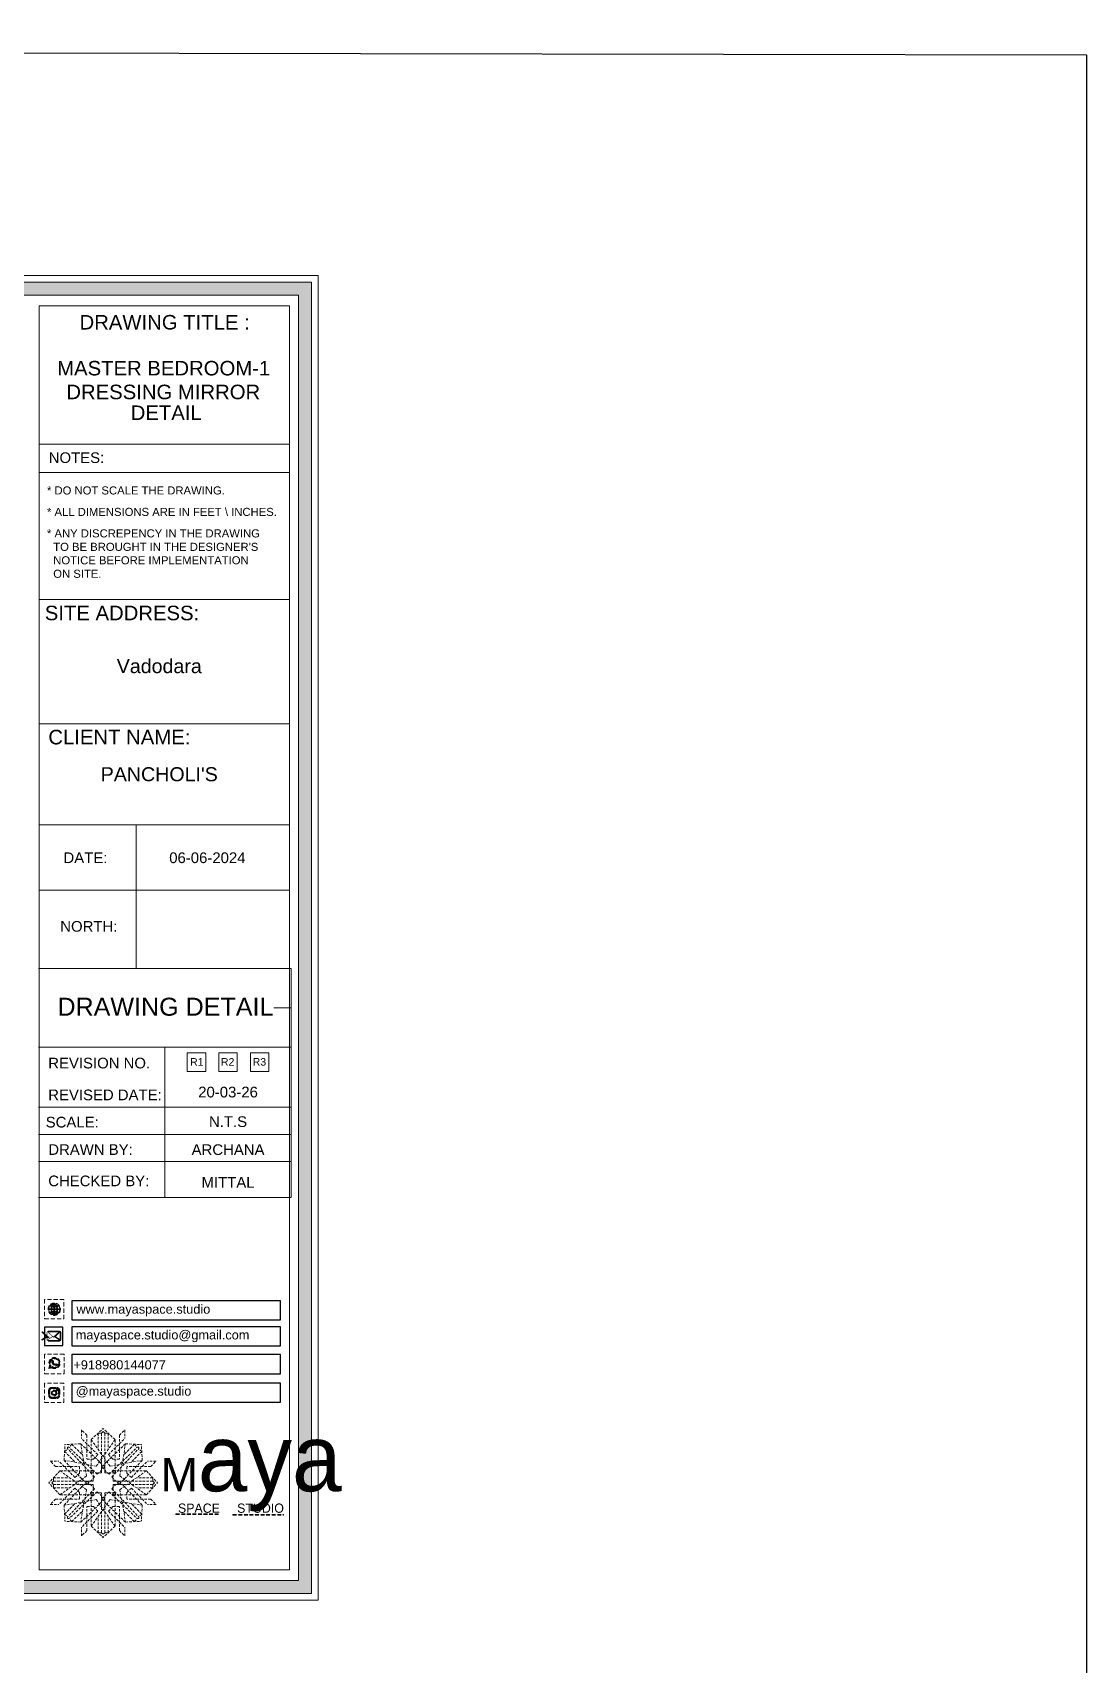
# Model space of a CAD drawing. Header units: millimetres. Extents: x 56222 to 3066687, y -650199 to -121287.
# Drawn here: x 132943.2 to 133130.7, y -184126 to -183835.7 of the extents above; entities that cross this region are included whole.
import ezdxf
from ezdxf.enums import TextEntityAlignment as Align

# ---------------------------------------------------------------- set-up
doc = ezdxf.new("R2010")
doc.units = ezdxf.units.MM
doc.header["$MEASUREMENT"] = 0
doc.linetypes.add('DASHEDX2', pattern=[1.5, 1, -0.5])
for name, color, linetype, lineweight in [('Dimension', 10, 'DASHEDX2', 20), ('NAME PLATE', 7, 'Continuous', 25), ('TILE', 14, 'Continuous', 9)]:
    doc.layers.add(name, color=color, linetype=linetype, lineweight=lineweight)
doc.styles.add('Arial', font='arial.ttf')
doc.styles.get("Standard").update_dxf_attribs({"font": 'arial.ttf', "height": 6})

# ---------------------------------------------------------------- blocks, each defined once
blk = doc.blocks.new('FSFSF')
at = {"color": 42, "lineweight": 5, "true_color": 0xe0ac11}
for p, q in [((28600.03, 143.51), (28600.03, 140.16)), ((28602.15, 141.41), (28600.03, 143.51)), ((28603.86, 139.69), (28608.58, 144.08)), ((28607.9, 142.22), (28606.58, 142.22)), ((28606.58, 142.22), (28606.58, 135.84)), ((28607.9, 142.22), (28608.58, 142.85)), ((28607.9, 142.22), (28607.9, 126.58)), ((28613.31, 139.69), (28608.58, 144.08)), ((28609.27, 142.22), (28608.59, 142.85)), ((28609.27, 142.22), (28609.27, 126.58)), ((28609.27, 142.22), (28610.59, 142.22)), ((28610.59, 142.22), (28610.59, 135.84)), ((28615.02, 141.41), (28617.14, 143.51)), ((28617.14, 143.51), (28617.14, 140.16)), ((28593.19, 131.45), (28593.54, 137.71)), ((28593.39, 135), (28594.56, 136.12)), ((28599.8, 138.06), (28593.54, 137.71)), ((28595.12, 136.69), (28594.53, 136.69)), ((28594.56, 136.12), (28594.56, 136.71)), ((28605.17, 124.98), (28594.56, 136.12)), ((28596.24, 137.86), (28595.12, 136.69)), ((28606.27, 126.08), (28595.12, 136.69)), ((28596.24, 137.86), (28600.47, 133.65)), ((28601.03, 130), (28599.8, 138.06)), ((28599.8, 138.05), (28608.58, 129.56)), ((28606.47, 133.76), (28600.03, 140.16)), ((28602.15, 141.41), (28602.15, 131.95)), ((28603.86, 126.58), (28603.86, 139.69)), ((28603.86, 139.69), (28608.58, 133.02)), ((28613.31, 139.69), (28608.59, 133.02)), ((28617.37, 138.05), (28608.59, 129.56)), ((28610.7, 133.76), (28617.14, 140.16)), ((28610.9, 126.08), (28622.05, 136.69)), ((28612.02, 124.98), (28622.62, 136.12)), ((28613.31, 126.58), (28613.31, 139.69)), ((28615.02, 141.41), (28615.02, 131.95)), ((28616.14, 130), (28617.37, 138.06)), ((28620.93, 137.86), (28616.7, 133.65)), ((28617.37, 138.06), (28623.63, 137.71)), ((28620.93, 137.86), (28622.05, 136.69)), ((28622.05, 136.69), (28622.64, 136.69)), ((28622.62, 136.12), (28622.62, 136.71)), ((28623.8, 135), (28622.62, 136.12)), ((28624, 131.45), (28623.65, 137.71)), ((28587.73, 131.22), (28591.08, 131.22)), ((28589.84, 129.1), (28587.73, 131.22)), ((28589.84, 129.1), (28599.29, 129.1)), ((28597.49, 124.78), (28591.08, 131.22)), ((28593.19, 131.45), (28601.69, 122.67)), ((28601.25, 130.22), (28593.19, 131.45)), ((28593.39, 135), (28597.6, 130.78)), ((28599.29, 126.5), (28599.29, 129.1)), ((28605.86, 129.18), (28601.03, 130)), ((28602.07, 125.39), (28601.25, 130.22)), ((28604.75, 131.95), (28602.15, 131.95)), ((28606.47, 133.76), (28604.75, 131.95)), ((28605.86, 129.18), (28608.58, 133.02)), ((28607.9, 128.92), (28608.58, 129.56)), ((28607.9, 128.92), (28608.58, 128.27)), ((28611.31, 129.18), (28608.59, 133.02)), ((28609.27, 128.92), (28608.59, 129.56)), ((28609.27, 128.92), (28608.59, 128.27)), ((28610.7, 133.76), (28612.42, 131.95)), ((28611.31, 129.18), (28616.14, 130)), ((28612.42, 131.95), (28615.02, 131.95)), ((28615.12, 125.39), (28615.94, 130.22)), ((28623.99, 131.45), (28615.5, 122.67)), ((28615.94, 130.22), (28624, 131.45)), ((28627.34, 129.1), (28617.89, 129.1)), ((28617.89, 126.5), (28617.89, 129.1)), ((28623.8, 135), (28619.59, 130.78)), ((28619.7, 124.78), (28626.1, 131.22)), ((28629.45, 131.22), (28626.1, 131.22)), ((28627.34, 129.1), (28629.45, 131.22)), ((28591.56, 127.39), (28587.17, 122.66)), ((28591.56, 117.94), (28587.17, 122.66)), ((28589.03, 123.35), (28588.4, 122.67)), ((28589.03, 121.98), (28588.4, 122.65)), ((28589.03, 123.35), (28589.03, 124.67)), ((28589.03, 124.67), (28595.4, 124.67)), ((28589.03, 123.35), (28604.66, 123.35)), ((28604.66, 127.39), (28591.56, 127.39)), ((28591.56, 127.39), (28598.23, 122.67)), ((28591.56, 117.94), (28598.23, 122.65)), ((28593.19, 113.88), (28601.69, 122.65)), ((28597.49, 124.78), (28599.29, 126.5)), ((28602.07, 125.39), (28598.23, 122.67)), ((28602.07, 119.94), (28598.23, 122.65)), ((28602.33, 123.35), (28601.69, 122.67)), ((28602.33, 121.98), (28601.69, 122.65)), ((28602.33, 123.35), (28602.97, 122.67)), ((28602.33, 121.98), (28602.97, 122.65)), ((28605.17, 124.98), (28602.97, 122.67)), ((28605.17, 120.35), (28602.97, 122.65)), ((28603.68, 126.54), (28603.68, 127.39)), ((28604.66, 126.54), (28603.68, 126.54)), ((28604.71, 127.57), (28603.86, 127.57)), ((28607.9, 126.58), (28603.86, 126.58)), ((28604.66, 123.35), (28604.66, 127.39)), ((28604.7, 126.58), (28604.71, 127.57)), ((28606.27, 126.08), (28608.58, 128.27)), ((28610.9, 126.08), (28608.59, 128.27)), ((28609.27, 126.58), (28613.31, 126.58)), ((28612.02, 124.98), (28614.21, 122.67)), ((28612.02, 120.35), (28614.21, 122.65)), ((28612.46, 126.58), (28612.46, 127.57)), ((28612.46, 127.57), (28613.31, 127.57)), ((28612.52, 123.35), (28612.52, 127.39)), ((28612.52, 127.39), (28625.63, 127.39)), ((28612.52, 126.54), (28613.51, 126.54)), ((28628.16, 123.35), (28612.52, 123.35)), ((28613.51, 126.54), (28613.51, 127.39)), ((28614.85, 123.35), (28614.21, 122.67)), ((28614.85, 121.98), (28614.21, 122.65)), ((28614.85, 123.35), (28615.5, 122.67)), ((28614.85, 121.98), (28615.5, 122.65)), ((28615.12, 125.39), (28618.96, 122.67)), ((28615.12, 119.94), (28618.96, 122.65)), ((28623.99, 113.88), (28615.5, 122.65)), ((28619.7, 124.78), (28617.89, 126.5)), ((28625.63, 127.39), (28618.96, 122.67)), ((28625.63, 117.94), (28618.96, 122.65)), ((28628.16, 124.67), (28621.78, 124.67)), ((28625.63, 127.39), (28630.02, 122.66)), ((28625.63, 117.94), (28630.02, 122.66)), ((28628.16, 123.35), (28628.16, 124.67)), ((28628.16, 123.35), (28628.78, 122.67)), ((28628.16, 121.98), (28628.78, 122.65)), ((28589.84, 116.23), (28587.73, 114.11)), ((28589.03, 121.98), (28604.66, 121.98)), ((28589.03, 121.98), (28589.03, 120.66)), ((28589.03, 120.66), (28595.4, 120.66)), ((28589.84, 116.23), (28599.29, 116.23)), ((28597.49, 120.54), (28591.08, 114.11)), ((28604.66, 117.94), (28591.56, 117.94)), ((28605.17, 120.35), (28594.56, 109.2)), ((28606.27, 119.15), (28595.12, 108.54)), ((28597.49, 120.54), (28599.29, 118.83)), ((28599.29, 118.83), (28599.29, 116.23)), ((28605.86, 116.05), (28601.03, 115.23)), ((28602.07, 119.94), (28601.25, 115.1)), ((28604.66, 118.78), (28603.68, 118.78)), ((28603.68, 118.78), (28603.68, 117.94)), ((28607.9, 118.65), (28603.86, 118.65)), ((28603.86, 118.65), (28603.86, 105.54)), ((28604.71, 117.66), (28603.86, 117.66)), ((28604.66, 121.98), (28604.66, 117.94)), ((28604.7, 118.65), (28604.71, 117.66)), ((28605.86, 116.05), (28608.58, 112.21)), ((28606.27, 119.15), (28608.58, 116.96)), ((28607.9, 103.01), (28607.9, 118.65)), ((28607.9, 116.31), (28608.58, 116.96)), ((28607.9, 116.31), (28608.58, 115.67)), ((28610.9, 119.15), (28608.59, 116.96)), ((28609.27, 116.31), (28608.59, 116.96)), ((28609.27, 116.31), (28608.59, 115.67)), ((28611.31, 116.05), (28608.59, 112.21)), ((28609.27, 118.65), (28613.31, 118.65)), ((28609.27, 103.01), (28609.27, 118.65)), ((28610.9, 119.15), (28622.05, 108.54)), ((28611.31, 116.05), (28616.14, 115.23)), ((28612.02, 120.35), (28622.62, 109.2)), ((28612.46, 118.65), (28612.46, 117.66)), ((28612.46, 117.66), (28613.31, 117.66)), ((28612.52, 121.98), (28612.52, 117.94)), ((28628.16, 121.98), (28612.52, 121.98)), ((28612.52, 118.78), (28613.51, 118.78)), ((28612.52, 117.94), (28625.63, 117.94)), ((28613.31, 118.65), (28613.31, 105.54)), ((28613.51, 118.78), (28613.51, 117.94)), ((28615.12, 119.94), (28615.94, 115.1)), ((28619.7, 120.54), (28617.89, 118.83)), ((28617.89, 118.83), (28617.89, 116.23)), ((28627.34, 116.23), (28617.89, 116.23)), ((28619.7, 120.54), (28626.1, 114.11)), ((28628.16, 120.66), (28621.78, 120.66)), ((28627.34, 116.23), (28629.45, 114.11)), ((28628.16, 121.98), (28628.16, 120.66)), ((28587.73, 114.11), (28591.08, 114.11)), ((28601.25, 115.1), (28593.19, 113.87)), ((28593.19, 113.87), (28593.54, 107.62)), ((28593.39, 110.32), (28597.6, 114.55)), ((28593.39, 110.32), (28594.56, 109.2)), ((28596.24, 107.37), (28600.47, 111.58)), ((28599.8, 107.17), (28608.58, 115.67)), ((28601.03, 115.23), (28599.8, 107.17)), ((28606.47, 111.47), (28600.03, 105.07)), ((28602.15, 103.82), (28602.15, 113.27)), ((28604.75, 113.27), (28602.15, 113.27)), ((28603.86, 105.54), (28608.58, 112.21)), ((28606.47, 111.47), (28604.75, 113.27)), ((28606.58, 103.01), (28606.58, 109.38)), ((28617.37, 107.17), (28608.59, 115.67)), ((28613.31, 105.54), (28608.59, 112.21)), ((28610.59, 103.01), (28610.59, 109.38)), ((28610.7, 111.47), (28612.42, 113.27)), ((28610.7, 111.47), (28617.14, 105.07)), ((28612.42, 113.27), (28615.02, 113.27)), ((28615.02, 103.82), (28615.02, 113.27)), ((28615.94, 115.1), (28624, 113.87)), ((28616.14, 115.23), (28617.37, 107.17)), ((28620.93, 107.37), (28616.7, 111.58)), ((28623.8, 110.32), (28619.59, 114.55)), ((28623.8, 110.32), (28622.62, 109.2)), ((28624, 113.87), (28623.65, 107.62)), ((28629.45, 114.11), (28626.1, 114.11)), ((28599.8, 107.17), (28593.54, 107.52)), ((28595.12, 108.54), (28594.53, 108.54)), ((28594.56, 109.2), (28594.56, 108.61)), ((28596.24, 107.37), (28595.12, 108.54)), ((28600.03, 101.71), (28600.03, 105.07)), ((28602.15, 103.82), (28600.03, 101.71)), ((28603.86, 105.54), (28608.58, 101.15)), ((28607.9, 103.01), (28606.58, 103.01)), ((28607.9, 103.01), (28608.58, 102.38)), ((28613.31, 105.54), (28608.58, 101.15)), ((28609.27, 103.01), (28608.59, 102.38)), ((28609.27, 103.01), (28610.59, 103.01)), ((28615.02, 103.82), (28617.14, 101.71)), ((28617.14, 101.71), (28617.14, 105.07)), ((28617.37, 107.17), (28623.63, 107.52)), ((28620.93, 107.37), (28622.05, 108.54)), ((28622.05, 108.54), (28622.64, 108.54)), ((28622.62, 109.2), (28622.62, 108.61))]:
    blk.add_line(p, q, dxfattribs=at)
blk = doc.blocks.new('hgwg')
at = {"layer": 'Dimension', "true_color": 0xd39e00}
h = blk.add_hatch(color=42, dxfattribs=at)
h.dxf.hatch_style = 1
h.paths.add_polyline_path([(27505.71, 45.05), (27494.27, 45.05), (27494.27, 44.9), (27505.71, 44.9)])
h = blk.add_hatch(color=42, dxfattribs=at)
h.dxf.hatch_style = 1
h.paths.add_polyline_path([(27523.3, 44.9), (27509.68, 44.9), (27509.68, 44.75), (27523.3, 44.75)])
at = {"layer": 'Dimension', "color": 42, "true_color": 0xd39e00}
for p, q in [((27494.27, 45.05), (27505.71, 45.05)), ((27494.27, 44.9), (27494.27, 45.05)), ((27494.27, 44.9), (27505.71, 44.9)), ((27505.71, 45.05), (27505.71, 44.9)), ((27509.68, 44.9), (27523.3, 44.9)), ((27509.68, 44.9), (27509.68, 44.75)), ((27509.68, 44.75), (27523.3, 44.75)), ((27523.3, 44.75), (27523.3, 44.9))]:
    blk.add_line(p, q, dxfattribs=at)
at = {"layer": 'Dimension', "color": 42, "true_color": 0xd39e00, "attachment_point": 1}
for s, width, insert, char_height in [('{\\fCinzel|b0|i0|c0|p2;\\H1.5x;M\\fAmsterdam One|b0|i0|c0|p2;\\H2x;aya}', 85.3277, (27490.17, 69.17), 6), ('{\\fCinzel|b0|i0|c0|p0;SPACE     STUDIO}', 66.129, (27494.83, 47.86), 2.5)]:
    blk.add_mtext_dynamic_manual_height_columns(s, width=width, gutter_width=30, heights=[0], dxfattribs=dict(at, insert=insert, char_height=char_height))
blk = doc.blocks.new('QEGW4TG')
at = {"layer": 'Dimension', "true_color": 0x000000}
h = blk.add_hatch(color=18, dxfattribs=at)
h.dxf.hatch_style = 1
h.paths.add_polyline_path([(2.69, 1.93, 0.170513), (2.95, 1.97, 0.190337), (3.11, 2.18, 0.316231), (3.07, 2.28), (2.79, 2.37, 0.273721), (2.69, 2.34, 0.040749), (2.63, 2.27, -0.441282), (2.53, 2.25, -0.11828), (2.06, 2.64, -0.441282), (2.07, 2.74, 0.040749), (2.13, 2.81, 0.290083), (2.14, 2.92), (2.01, 3.18, 0.316231), (1.91, 3.2, 0.190337), (1.73, 3, 0.170513), (1.72, 2.74, 0.252784)], flags=0)
h.paths.add_polyline_path([(1.19, 1.98), (1.03, 1.3, 0.550912), (1.11, 1.23), (1.75, 1.39, 6.344125)])
h.paths.add_polyline_path([(1.81, 1.7), (1.4, 1.6), (1.5, 2.03, -9.071339)], flags=16)
h.paths.add_polyline_path([(3.11, 2.16, -0.17811), (2.95, 1.97, -0.170513), (2.69, 1.93, -0.252784), (1.72, 2.74, -0.170513), (1.73, 3, -0.17811), (1.89, 3.19, -0.370089), (2.01, 3.18), (2.14, 2.92, -0.307185), (2.13, 2.8, -0.041087), (2.06, 2.73, 0.321676), (2.05, 2.65, 0.126524), (2.55, 2.24, 0.312216), (2.62, 2.26, -0.041087), (2.68, 2.34, -0.290673), (2.79, 2.37), (3.07, 2.28, -0.370089)], flags=0)
h = blk.add_hatch(color=18, dxfattribs=at)
h.dxf.hatch_style = 1
h.paths.add_polyline_path([(2.79, 2.37, 0.273721), (2.69, 2.34, 0.040749), (2.63, 2.27, -0.441282), (2.53, 2.25, -0.11828), (2.06, 2.64, -0.441282), (2.07, 2.74, 0.040749), (2.13, 2.81, 0.290083), (2.14, 2.92), (2.01, 3.18, 0.316231), (1.91, 3.2, 0.190337), (1.73, 3, 0.170513), (1.72, 2.74, 0.252784), (2.69, 1.93, 0.170513), (2.95, 1.97, 0.190337), (3.11, 2.18, 0.316231), (3.07, 2.28)])
for p, q in [((1.19, 1.98), (1.03, 1.3)), ((1.1, 1.23), (1.75, 1.39)), ((1.5, 2.03), (1.4, 1.6)), ((1.4, 1.6), (1.81, 1.7)), ((2.01, 3.18), (2.14, 2.92)), ((3.07, 2.28), (2.8, 2.36))]:
    blk.add_line(p, q)
blk.add_lwpolyline([(0, 0), (4.68, 0), (4.68, 4.68), (0, 4.68)], close=True)
for centre, radius, start, end in [((1.09, 1.29), 0.0598, 164.8483, 282.1458), ((2.39, 2.56), 1.34, 241.4727, 205.6422), ((2.39, 2.56), 1.04, 235.9962, 210.8333), ((2.09, 2.87), 0.39, 159.7007, 198.4072), ((2.96, 3.23), 1.33, 201.4218, 258.1669), ((2.07, 2.87), 0.364, 118.9685, 159.3648), ((1.94, 3.12), 0.0896, 41.8985, 123.1344), ((2.11, 2.68), 0.066, 135.9932, 224.8892), ((1.67, 3.16), 0.586, 312.4617, 321.8728), ((3.12, 3.42), 1.31, 216.5455, 243.5279), ((2.05, 2.87), 0.104, 320.3924, 28.6971), ((2.57, 2.3), 0.066, 234.2482, 323.1441), ((3.11, 1.94), 0.586, 137.2645, 146.6756), ((2.76, 2.27), 0.104, 70.4402, 138.745), ((2.75, 2.31), 0.39, 260.7301, 299.4366), ((2.76, 2.29), 0.364, 299.7725, 340.1688), ((3.03, 2.2), 0.0896, 336.0029, 57.2388)]:
    blk.add_arc(centre, radius, start, end)
blk = doc.blocks.new('ASGERG')
at = {"layer": 'Dimension', "true_color": 0x000000}
h = blk.add_hatch(color=18, dxfattribs=at)
h.dxf.hatch_style = 1
h.paths.add_polyline_path([(0.99, 1.7, 0.353872), (1.69, 1.03), (2.96, 1.03, 0.353872), (3.66, 1.7), (3.66, 2.99, 0.353872), (2.96, 3.67), (1.69, 3.67, 0.353872), (0.99, 2.99)])
h.paths.add_polyline_path([(1.27, 2.97, -0.353872), (1.72, 3.4), (2.94, 3.4, -0.353872), (3.38, 2.97), (3.38, 1.72, -0.353872), (2.94, 1.3), (1.72, 1.3, -0.353872), (1.27, 1.72)], flags=16)
h.paths.add_polyline_path([(3.02, 2.35, -1), (1.64, 2.35, -1)], flags=0)
h.paths.add_polyline_path([(2.74, 2.35, -1), (1.92, 2.35, -1)], flags=0)
h.paths.add_polyline_path([(2.86, 3.02, -1), (3.19, 3.02, -1)], flags=0)
h.paths.add_polyline_path([(1.64, 2.35, 1), (3.02, 2.35, 1)], flags=0)
h = blk.add_hatch(color=18, dxfattribs=at)
h.dxf.hatch_style = 1
h.paths.add_polyline_path([(1.64, 2.35, 1), (3.02, 2.35, 1)])
h.paths.add_polyline_path([(2.74, 2.35, -1), (1.92, 2.35, -1)], flags=16)
h = blk.add_hatch(color=18, dxfattribs=at)
h.dxf.hatch_style = 1
h.paths.add_polyline_path([(3.19, 3.02, 1), (2.86, 3.02, 1)])
for p, q in [((0.99, 2.99), (0.99, 1.7)), ((1.27, 2.97), (1.27, 1.72)), ((1.69, 3.67), (2.96, 3.67)), ((1.69, 1.03), (2.96, 1.03)), ((2.94, 3.4), (1.72, 3.4)), ((2.94, 1.3), (1.72, 1.3)), ((3.38, 2.97), (3.38, 1.72)), ((3.66, 2.99), (3.66, 1.7))]:
    blk.add_line(p, q)
blk.add_lwpolyline([(0, 0), (4.68, 0), (4.68, 4.68), (0, 4.68)], close=True)
for centre, radius in [((2.33, 2.35), 0.694), ((2.33, 2.35), 0.414), ((3.02, 3.02), 0.168)]:
    blk.add_circle(centre, radius)
for centre, radius, start, end in [((1.76, 2.89), 0.778, 94.8631, 172.8127), ((1.76, 1.8), 0.778, 187.1873, 265.1369), ((1.76, 2.91), 0.491, 94.8631, 172.8127), ((1.76, 1.78), 0.491, 187.1873, 265.1369), ((2.9, 2.91), 0.491, 7.1873, 85.1369), ((2.9, 1.78), 0.491, 274.8631, 352.8127), ((2.89, 2.89), 0.778, 7.1873, 85.1369), ((2.89, 1.8), 0.778, 274.8631, 352.8127)]:
    blk.add_arc(centre, radius, start, end)
blk = doc.blocks.new('DTGWEGEARG')
at = {"layer": 'Dimension', "true_color": 0x000000}
h = blk.add_hatch(color=18, dxfattribs=at)
h.dxf.hatch_style = 1
h.paths.add_polyline_path([(3.83, 2.34, 1), (0.85, 2.34, 1)])
h.paths.add_polyline_path([(2.51, 1.01, 0.105795), (2.96, 1.58, -0.055205), (3.3, 1.41, -0.169822)], flags=16)
h.paths.add_polyline_path([(2.41, 1.12), (2.41, 1.69, -0.058279), (2.81, 1.63, -0.103353)], flags=16)
h.paths.add_polyline_path([(2.26, 1.13, -0.101741), (1.87, 1.63, -0.057171), (2.26, 1.69)], flags=16)
h.paths.add_polyline_path([(2.17, 1.01, -0.169822), (1.38, 1.41, -0.055205), (1.72, 1.58, 0.105795)], flags=16)
h.paths.add_polyline_path([(3.02, 1.72, 0.081336), (3.13, 2.27), (3.68, 2.27, -0.152069), (3.4, 1.52, 0.05687)], flags=16)
h.paths.add_polyline_path([(2.87, 1.77, 0.061945), (2.41, 1.84), (2.41, 2.27), (2.98, 2.27, -0.081344)], flags=16)
h.paths.add_polyline_path([(2.26, 1.84, 0.060923), (1.8, 1.77, -0.081344), (1.7, 2.27), (2.26, 2.27)], flags=16)
h.paths.add_polyline_path([(1.66, 1.72, 0.05687), (1.28, 1.52, -0.152069), (1, 2.27), (1.55, 2.27, 0.081336)], flags=16)
h.paths.add_polyline_path([(2.41, 2.42), (2.41, 2.83, 0.061945), (2.87, 2.91, -0.080009), (2.98, 2.42)], flags=16)
h.paths.add_polyline_path([(3.13, 2.42, 0.080116), (3.02, 2.96, 0.05687), (3.4, 3.16, 0.028258), (3.3, 3.27, -0.055205), (2.96, 3.1, 0.105795), (2.51, 3.67, -0.36029), (3.68, 2.42)], flags=16)
h.paths.add_polyline_path([(2.26, 2.42), (1.7, 2.42, -0.080009), (1.8, 2.91, 0.060923), (2.26, 2.84)], flags=16)
h.paths.add_polyline_path([(1.55, 2.42), (1, 2.42, -0.150466), (1.28, 3.16, 0.05687), (1.66, 2.96, 0.080116)], flags=16)
h.paths.add_polyline_path([(2.41, 2.98), (2.41, 3.56, -0.103353), (2.81, 3.05, -0.058279)], flags=16)
h.paths.add_polyline_path([(2.26, 2.99, -0.057171), (1.87, 3.05, -0.101741), (2.26, 3.55)], flags=16)
h.paths.add_polyline_path([(1.72, 3.1, -0.055205), (1.38, 3.27, -0.169822), (2.17, 3.67, 0.105795)], flags=16)
blk.add_lwpolyline([(0, 0), (4.68, 0), (4.68, 4.68), (0, 4.68)], close=True)
at = {"layer": 'Dimension', "color": 18, "true_color": 0x000000}
for p, q in [((1, 2.42), (1.55, 2.42)), ((1, 2.27), (1.55, 2.27)), ((1.7, 2.42), (2.26, 2.42)), ((1.7, 2.27), (2.26, 2.27)), ((2.26, 3.55), (2.26, 2.99)), ((2.26, 2.84), (2.26, 2.42)), ((2.26, 2.27), (2.26, 1.84)), ((2.26, 1.69), (2.26, 1.13)), ((2.41, 3.56), (2.41, 2.98)), ((2.41, 2.83), (2.41, 2.42)), ((2.41, 2.42), (2.98, 2.42)), ((2.41, 2.27), (2.98, 2.27)), ((2.41, 2.27), (2.41, 1.84)), ((2.41, 1.69), (2.41, 1.12)), ((3.13, 2.42), (3.68, 2.42)), ((3.13, 2.27), (3.68, 2.27))]:
    blk.add_line(p, q, dxfattribs=at)
blk.add_circle((2.34, 2.34), 1.49, dxfattribs=at)
for centre, radius, start, end in [((2.34, 2.34), 1.34, 142.3819, 176.6093), ((2.34, 2.34), 1.34, 183.0315, 217.6181), ((2.34, 4.74), 1.9, 236.1399, 249.1595), ((2.34, -0.06), 1.9, 110.8405, 123.8601), ((2.34, 2.34), 1.34, 97.3549, 135.9073), ((2.34, 4.74), 1.75, 236.7417, 249.3811), ((2.34, -0.06), 1.75, 110.6189, 123.2583), ((2.34, 2.34), 1.34, 224.0927, 262.6451), ((3.28, 2.34), 1.73, 159.0567, 177.3789), ((3.28, 2.34), 1.73, 182.3435, 200.9433), ((3.28, 2.34), 1.58, 158.8325, 177.1302), ((3.28, 2.34), 1.58, 182.5658, 201.1675), ((3.28, 2.34), 1.73, 129.9301, 154.0867), ((3.28, 2.34), 1.73, 205.9133, 230.0699), ((2.34, 4.74), 1.9, 253.6799, 267.6253), ((2.34, -0.06), 1.9, 92.3747, 106.3201), ((3.28, 2.34), 1.58, 130.1073, 153.3446), ((2.34, 4.74), 1.75, 254.3336, 267.422), ((2.34, -0.06), 1.75, 92.578, 105.6664), ((3.28, 2.34), 1.58, 206.6554, 229.8927), ((1.4, 2.34), 1.58, 26.6554, 50.2584), ((2.34, 4.74), 1.75, 272.3248, 285.6664), ((2.34, 4.74), 1.9, 272.1415, 286.3201), ((2.34, -0.06), 1.9, 73.6799, 87.8585), ((2.34, -0.06), 1.75, 74.3336, 87.6752), ((1.4, 2.34), 1.58, 309.7416, 333.3446), ((2.34, 2.34), 1.34, 3.3907, 82.6451), ((1.4, 2.34), 1.73, 25.9133, 50.0699), ((1.4, 2.34), 1.73, 309.9301, 334.0867), ((2.34, 2.34), 1.34, 277.3549, 315.9073), ((1.4, 2.34), 1.58, 2.8698, 21.1675), ((1.4, 2.34), 1.58, 338.8325, 357.4342), ((2.34, 4.74), 1.75, 290.6189, 303.2583), ((2.34, -0.06), 1.75, 56.7417, 69.3811), ((2.34, 4.74), 1.9, 290.8405, 303.8601), ((1.4, 2.34), 1.73, 2.6211, 20.9433), ((1.4, 2.34), 1.73, 339.0567, 357.6565), ((2.34, -0.06), 1.9, 56.1399, 69.1595), ((2.34, 2.34), 1.34, 322.3819, 356.9685)]:
    blk.add_arc(centre, radius, start, end, dxfattribs=at)

msp = doc.modelspace()

# ---------------------------------------------------------------- hatches: boundary and pattern name
at = {"layer": 'Dimension', "linetype": 'Continuous', "true_color": 0xd39e00}
h = msp.add_hatch(color=42, dxfattribs=at)
h.paths.add_polyline_path([(132661.33, -183880.11), (132661.33, -184113.44), (132992.83, -184113.44), (132992.83, -183880.11)])
h.paths.add_polyline_path([(132663.66, -183882.44), (132990.5, -183882.44), (132990.5, -184111.12), (132663.66, -184111.12)], flags=16)
at = {"layer": 'Dimension', "true_color": 0x000000}
h = msp.add_hatch(color=18, dxfattribs=at)
h.dxf.hatch_style = 1
h.paths.add_polyline_path([(132947.93, -184068.51, 0.414214), (132948.18, -184068.26), (132948.18, -184067, 0.414214), (132947.93, -184066.75), (132945.93, -184066.75, 0.414214), (132945.68, -184067), (132945.68, -184068.26, 0.414214), (132945.93, -184068.51)])
h.paths.add_polyline_path([(132947.12, -184067.75), (132948.04, -184068.37, -0.198912), (132947.93, -184068.42), (132945.93, -184068.42, -0.198912), (132945.82, -184068.37), (132946.75, -184067.75), (132946.93, -184067.93)], flags=16)
h.paths.add_polyline_path([(132946.93, -184067.8), (132945.92, -184066.85, -0.028783), (132945.93, -184066.85), (132947.93, -184066.85, -0.028783), (132947.95, -184066.85)], flags=16)
h.paths.add_polyline_path([(132947.19, -184067.69), (132948.04, -184066.89, -0.202482), (132948.09, -184067), (132948.09, -184068.26, -0.043076), (132948.09, -184068.29)], flags=16)
h.paths.add_polyline_path([(132946.68, -184067.69), (132945.78, -184068.29, -0.043076), (132945.78, -184068.26), (132945.78, -184067, -0.202482), (132945.82, -184066.89)], flags=16)

# ---------------------------------------------------------------- linework, layer by layer
at = {"color": 18, "true_color": 0x000000}
for points in [[(132950.15, -184064.75), (132987.29, -184064.75), (132987.29, -184061.36), (132950.15, -184061.36)], [(132950.15, -184069.38), (132987.29, -184069.38), (132987.29, -184065.99), (132950.15, -184065.99)], [(132950.17, -184074.33), (132987.29, -184074.33), (132987.29, -184070.93), (132950.17, -184070.93)], [(132950.15, -184079.39), (132987.29, -184079.39), (132987.29, -184075.99), (132950.15, -184075.99)]]:
    msp.add_lwpolyline(points, close=True, dxfattribs=at)
msp.add_lwpolyline([(132945.29, -184069.32), (132948.57, -184069.32), (132948.57, -184066.03), (132945.29, -184066.03)], close=True)
at = {"layer": 'Dimension', "color": 42, "linetype": 'Continuous', "true_color": 0xd39e00}
for p, q in [((132988.92, -183908.97), (132944.38, -183908.97)), ((132988.92, -183913.98), (132944.38, -183913.98)), ((132988.92, -183936.62), (132944.38, -183936.62)), ((132988.92, -183958.7), (132944.38, -183958.7)), ((132988.92, -183976.69), (132944.38, -183976.69)), ((132961.62, -183976.69), (132961.62, -184002.26)), ((132988.92, -183988.27), (132944.38, -183988.27)), ((132989.19, -184002.26), (132944.24, -184002.26)), ((132989.19, -184002.26), (132989.19, -184042.98)), ((132986.09, -184009.24), (132989.19, -184009.24)), ((132944.24, -184016.22), (132989.19, -184016.22)), ((132966.72, -184042.98), (132966.72, -184016.22)), ((132989.19, -184026.93), (132944.24, -184026.93)), ((132989.19, -184031.75), (132944.24, -184031.75)), ((132989.19, -184036.56), (132944.24, -184036.56)), ((132944.24, -184042.98), (132989.19, -184042.98))]:
    msp.add_line(p, q, dxfattribs=at)
at = {"layer": 'Dimension', "color": 18, "linetype": 'Continuous', "true_color": 0x000000}
for p, q in [((132944.79, -184068.29), (132945.68, -184067.69)), ((132944.83, -184066.89), (132945.68, -184067.69)), ((132944.83, -184068.37), (132945.76, -184067.75)), ((132944.92, -184066.85), (132945.94, -184067.8)), ((132945.76, -184067.75), (132945.94, -184067.93)), ((132945.93, -184066.75), (132947.93, -184066.75)), ((132945.93, -184066.85), (132947.93, -184066.85)), ((132945.94, -184067.93), (132946.13, -184067.75)), ((132946.93, -184067.8), (132947.95, -184066.85)), ((132948.04, -184068.37), (132947.12, -184067.75)), ((132947.19, -184067.69), (132948.04, -184066.89)), ((132948.09, -184068.29), (132947.19, -184067.69)), ((132948.09, -184067), (132948.09, -184068.26)), ((132948.18, -184067), (132948.18, -184068.26)), ((132945.93, -184068.42), (132947.93, -184068.42)), ((132945.93, -184068.51), (132947.93, -184068.51))]:
    msp.add_line(p, q, dxfattribs=at)
at = {"layer": 'Dimension', "color": 42, "linetype": 'Continuous', "true_color": 0xd39e00}
for points in [[(132660.17, -183878.95), (132993.99, -183878.95), (132993.99, -184114.61), (132660.17, -184114.61)], [(132661.33, -183880.11), (132992.83, -183880.11), (132992.83, -184113.44), (132661.33, -184113.44)], [(132663.66, -183882.44), (132990.5, -183882.44), (132990.5, -184111.12), (132663.66, -184111.12)], [(132970.7, -184017.26), (132973.98, -184017.26), (132973.98, -184020.54), (132970.7, -184020.54)], [(132976.32, -184017.26), (132979.6, -184017.26), (132979.6, -184020.54), (132976.32, -184020.54)], [(132981.94, -184017.26), (132985.22, -184017.26), (132985.22, -184020.54), (132981.94, -184020.54)]]:
    msp.add_lwpolyline(points, close=True, dxfattribs=at)
at = {"layer": 'Dimension', "color": 42, "linetype": 'ByBlock', "true_color": 0xd39e00}
msp.add_lwpolyline([(132944.38, -184109.2), (132944.38, -183884.35), (132988.92, -183884.35), (132988.92, -184109.2)], close=True, dxfattribs=at)
at = {"layer": 'Dimension', "color": 18, "true_color": 0x000000}
for centre, radius, start, end in [((132947.93, -184067), 0.251, 0, 90), ((132947.93, -184067), 0.157, 83.4052, 90), ((132947.93, -184067), 0.157, 0, 45.7865), ((132947.93, -184068.26), 0.251, 270, 0), ((132947.93, -184068.26), 0.157, 270, 315), ((132947.93, -184068.26), 0.157, 350.1338, 0)]:
    msp.add_arc(centre, radius, start, end, dxfattribs=at)
at = {"layer": 'TILE', "color": 3, "lineweight": 30}
msp.add_lwpolyline([(130964.58, -183835.75), (133130.68, -183839.68), (133130.68, -184636.78), (130964.58, -184632.85)], close=True, dxfattribs=at)

# ---------------------------------------------------------------- block references
at = {"layer": 'Dimension', "color": 42, "true_color": 0xd39e00}
for name, p, xscale, yscale, zscale in [('DTGWEGEARG', (132945.31, -184064.57), 0.7386706539834123, 0.7386706539834123, 0.7386706539834123), ('QEGW4TG', (132945.32, -184074.32), 0.7386706539834123, 0.7386706539834123, 0.7386706539834123), ('ASGERG', (132945.31, -184079.47), 0.7386706539834123, 0.7386706539834123, 0.7386706539834123), ('FSFSF', (120039.25, -184149.11), 0.4514897539803502, 0.4514897539803502, 0.4514897539803502), ('hgwg', (114853.32, -184128.95), 0.6588776197700925, 0.6588776197700925, 0.6588776197700925)]:
    msp.add_blockref(name, p, dxfattribs=dict(at, xscale=xscale, yscale=yscale, zscale=zscale))

# ---------------------------------------------------------------- texts
at = {"color": 18, "true_color": 0x000000, "char_height": 1.6227, "attachment_point": 1}
for s, width, gutter_width, insert in [('www.mayaspace.studio', 10.897, 9.12, (132950.99, -184062.02)), ('mayaspace.studio@gmail.com', 6.7983, 5.69, (132950.86, -184066.6)), ('+918980144077', 26.5102, 5.69, (132950.44, -184071.93)), ('@mayaspace.studio', 6.7983, 5.69, (132950.86, -184076.6))]:
    msp.add_mtext_dynamic_manual_height_columns(s, width=width, gutter_width=gutter_width, heights=[0], dxfattribs=dict(at, insert=insert))
at = {"layer": 'NAME PLATE', "style": 'Arial'}
for s, height, p in [('DRAWING TITLE : ', 2.5841, (132967.18, -183888.56)), ('MASTER BEDROOM-1', 2.5841, (132966.51, -183896.73)), ('DRESSING MIRROR ', 2.5841, (132966.93, -183900.96)), ('DETAIL', 2.584, (132966.96, -183904.66)), ('NOTES:', 1.899, (132950.99, -183912.31)), ('SITE ADDRESS:', 2.5841, (132959.09, -183940.28)), ('Vadodara', 2.498, (132965.72, -183949.69)), ('CLIENT NAME:', 2.5841, (132958.62, -183962.36)), ("PANCHOLI'S", 2.498, (132965.72, -183968.92)), ('DATE:', 1.899, (132952.58, -183983.48)), ('06-06-2024', 1.899, (132974.28, -183983.48)), ('NORTH:', 1.899, (132953.19, -183995.69)), ('DRAWING DETAIL', 3.1948, (132966.82, -184010.63)), ('REVISION NO.', 1.8987, (132955.03, -184020.01)), ('REVISED DATE: ', 1.8987, (132956.43, -184025.67)), ('SCALE:', 1.899, (132950.23, -184030.52)), ('DRAWN BY:', 1.899, (132953.49, -184035.4)), ('ARCHANA', 1.899, (132977.96, -184035.41)), ('CHECKED BY:', 1.8987, (132954.96, -184040.97)), ('MITTAL', 1.899, (132977.96, -184041.23))]:
    msp.add_text(s, height=height, dxfattribs=at).set_placement(p, align=Align.CENTER)
for s, p in [('R1', (132971.2, -184019.52)), ('R2', (132976.7, -184019.52))]:
    msp.add_text(s, height=1.339, dxfattribs=at).set_placement(p)
at = {"layer": 'NAME PLATE', "char_height": 1.4361, "width": 55.4822, "attachment_point": 1, "style": 'Arial'}
for s, insert in [('* DO NOT SCALE THE DRAWING.', (132945.74, -183916.47)), ('* ALL DIMENSIONS ARE IN FEET \\\\ INCHES.', (132945.74, -183920.29)), ("* ANY DISCREPENCY IN THE DRAWING \\P  TO BE BROUGHT IN THE DESIGNER'S\\P  NOTICE BEFORE IMPLEMENTATION \\P  ON SITE.", (132945.74, -183924.11))]:
    msp.add_mtext(s, dxfattribs=dict(at, insert=insert))
at = {"layer": 'NAME PLATE', "lineweight": 0, "attachment_point": 2, "style": 'Arial'}
for s, insert, char_height, width in [('R3', (132983.54, -184018.17), 1.339, 2.6124), ('20-03-26', (132977.96, -184023.27), 1.899, 16.4546), ('N.T.S', (132977.96, -184028.53), 1.899, 3.7058)]:
    msp.add_mtext(s, dxfattribs=dict(at, insert=insert, char_height=char_height, width=width))

doc.saveas('drawing.dxf')
